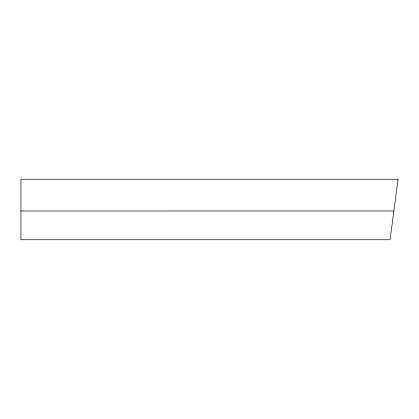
<?xml version="1.0" encoding="UTF-8"?>
<svg xmlns="http://www.w3.org/2000/svg" width="419" height="419" viewBox="0 0 419 419"><rect width="100%" height="100%" fill="white"/><g stroke="black" fill="none" stroke-linecap="round" stroke-linejoin="round"><path stroke-width="0.63" d="M20.95 210.993L393.876 210.977M398.05 179.253L390.084 239.747L20.95 239.747L20.95 179.253L398.05 179.253"/></g></svg>
